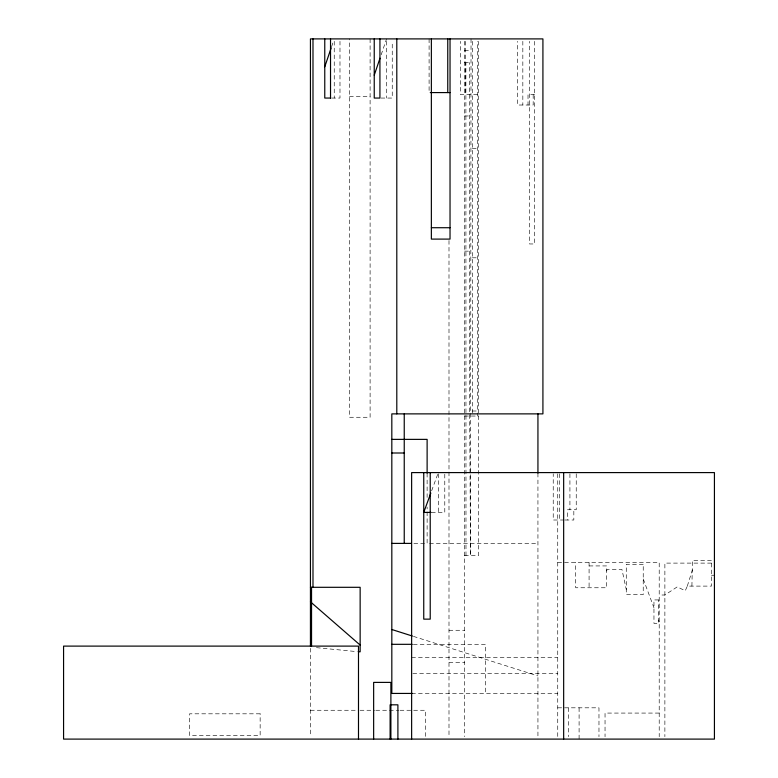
<?xml version="1.0" encoding="UTF-8"?>
<svg xmlns="http://www.w3.org/2000/svg" width="778" height="778" viewBox="0 0 778 778"><rect width="100%" height="100%" fill="white"/><g stroke="black" fill="none" stroke-linecap="round" stroke-linejoin="round"><path stroke-width="0.58" stroke-dasharray="3.89 2.92" d="M691.914 586.106L692.43 560.335L711.471 560.335L711.471 586.106L687.314 586.106L685.253 590.765L677.23 586.884L664.879 595.005L659.209 595.005M606.645 571.013L607.073 569.428L621.933 569.428L626.271 589.452M687.314 586.106L692.43 569.797M331.584 46.709L333.48 41.127M381.171 54.781L386.559 38.9M431.644 490.792L437.888 473.734M464.515 50.716L471.04 50.716M464.515 62.541L471.04 62.541M477.459 94.663L460.498 94.663L460.498 41.322M534.632 94.663L528.019 94.663L528.019 105.02M349.478 96.628L370.104 96.628M331.7 98.057L339.986 98.057L339.986 41.312M380.957 98.057L392.248 98.057L392.248 41.312M464.515 115.971L471.04 115.971M472.295 148.345L477.459 148.345M464.515 251.138L471.04 251.138M472.295 257.8L477.459 257.8M472.295 411.008L477.459 411.008L477.459 41.322M464.515 416.045L478.48 416.045M431.44 512.41L444.783 512.41L444.783 473.802M564.303 520.005L553.226 520.005L553.226 473.783M565.149 520.005L573.833 520.005L573.833 509.736M413.867 543.394L427.122 543.394L427.122 507.11M429.524 543.394L537.938 543.394M464.515 555.618L478.48 555.618L478.48 38.9M557.738 562.377L659.209 562.377L659.209 736.737M711.471 563.107L664.879 563.107L664.879 736.678M589.082 565.927L606.645 565.927L606.645 587.76L575.701 587.76L575.701 562.377M711.471 575.243L714.428 575.243M448.994 630.277L464.515 630.277M413.342 644.32L485.423 644.32L485.423 693.431M411.63 657.371L557.738 657.371M448.994 662.321L464.515 662.321M412.836 673.398L557.738 673.398M411.63 693.431L557.738 693.431M557.738 707.815L598.972 707.815L598.972 736.698M310.441 710.265L358.872 710.265M360.078 710.265L374.607 710.265M375.813 710.265L398.813 710.265M400.028 710.265L425.449 710.265L425.449 736.698M659.209 713.076L605.041 713.076L605.041 736.737M316.452 647.656L357.296 651.672M413.429 636.375L537.938 675.917M643.231 578.949L653.958 607.764M658.645 620.358L659.209 621.865M465.983 555.618L465.886 62.541M589.082 562.377L589.082 587.76M579.095 707.815L579.095 739.1M576.235 473.792L576.235 509.736L567.532 509.736L567.532 520.005M569.924 473.792L569.924 509.736M568.426 707.815L568.426 736.698M559.528 473.783L559.528 520.005M557.738 473.802L557.738 739.1M537.938 473.189L537.938 736.698M534.632 41.322L534.632 243.961L529.458 243.961L529.458 41.322M533.183 94.663L533.183 105.02L517.671 105.02L517.671 41.302M522.835 41.302L522.835 105.02M477.459 413.021L477.459 416.045M472.295 41.322L472.295 414.032M471.04 38.9L470.534 555.618L469.679 416.045L469.679 62.541M465.672 41.322L465.672 94.663M464.515 41.263L464.515 736.698M448.994 240.48L448.994 736.698M438.306 473.802L438.306 512.41M429.096 38.9L429.096 92.582M427.122 473.238L427.122 497.434M386.559 41.312L386.559 98.057M370.104 38.9L370.104 417.271L349.478 417.271L349.478 38.9M334.239 41.312L334.239 98.057M310.441 648.288L310.441 736.698M643.231 564.303L626.271 564.303L626.271 594.655L643.231 594.655L643.231 564.303M658.645 599.935L653.958 599.935L653.958 623.421L658.645 623.421L658.645 599.935M260.144 713.815L189.531 713.815L189.531 735.541L260.144 735.541L260.144 713.815"/><path stroke-width="1.17" d="M324.766 66.782L331.204 47.818M374.237 75.194L380.014 58.185M430.817 493.067L423.747 512.41L431.022 512.41M430.263 92.582L450.034 92.582M330.689 98.057L324.766 98.057L324.766 38.9M431.362 227.721L450.034 227.721M391.82 439.376L427.122 439.376L427.122 473.238M391.82 453L404.239 453M391.82 543.394L411.465 543.394M310.441 587.302L360.146 587.302L360.146 651.789L358.493 651.789M391.82 644.32L412.146 644.32M412.486 693.431L391.82 693.431L391.82 413.877L542.918 413.877L542.918 38.9L310.441 38.9L310.441 646.11M391.82 629.509L412.291 636.015M310.441 601.812L360.146 645.069M563.661 472.596L563.661 739.1M537.938 413.877L537.938 473.189M450.034 38.9L450.034 239.099L431.362 239.099L431.362 38.9M447.758 38.9L447.758 92.582M430.224 472.596L430.224 619.142L423.747 619.142L423.747 472.596M411.63 739.1L411.63 472.596L714.428 472.596L714.428 739.1L63.572 739.1L63.572 646.11L358.493 646.11L358.493 739.1M404.239 413.877L404.239 543.394M397.898 739.1L397.898 704.819L390.118 704.819L390.118 739.1M396.799 38.9L396.799 413.877M390.887 739.1L390.887 682.394L373.644 682.394L373.644 739.1M379.927 38.9L379.927 98.057L374.237 98.057L374.237 38.9M330.524 38.9L330.524 98.057M312.989 38.9L312.989 587.302M311.54 587.302L311.54 646.11"/></g></svg>
